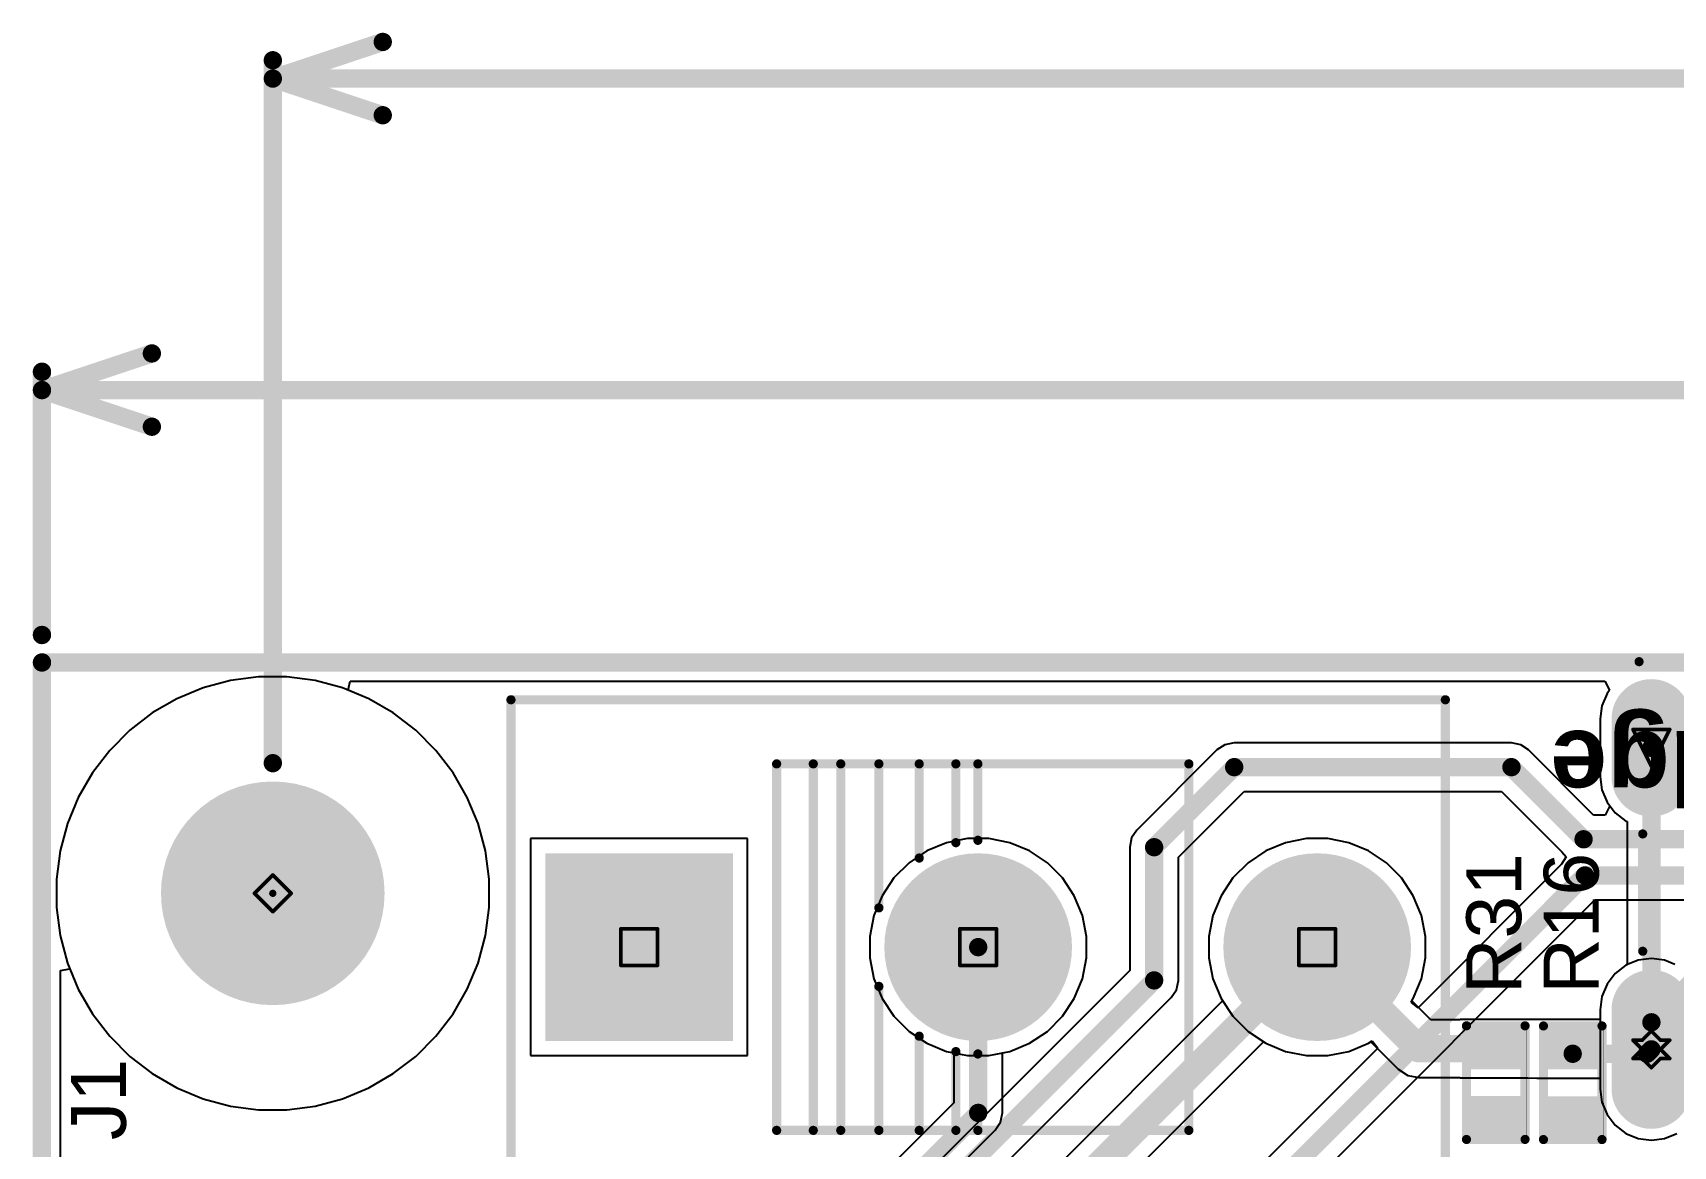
# Model space of a CAD drawing. Header units: inches. Extents: x -6 to 198, y 0 to 119.
# Drawn here: x -0.13 to 22.61, y 48.29 to 63.73 of the extents above; entities that cross this region are included whole.
import ezdxf

# ---------------------------------------------------------------- set-up
doc = ezdxf.new("R2010")
doc.units = ezdxf.units.IN
for name, color, linetype in [('Board Outline', 216, 'Continuous'), ('Bottom Layer', 5, 'Continuous'), ('Bottom Solder', 6, 'Continuous'), ('Dimension', 6, 'Continuous'), ('Drill Drawing', 1, 'Continuous'), ('Mechanical 13', 56, 'Continuous'), ('Multi-Layer', 9, 'Continuous'), ('Pad Holes', 156, 'Continuous'), ('Top Layer', 1, 'Continuous'), ('Top Overlay', 2, 'Continuous'), ('Top Paste', 8, 'Continuous'), ('Top Solder', 216, 'Continuous')]:
    doc.layers.add(name, color=color, linetype=linetype)
doc.styles.add('Arial', font='', dxfattribs={"height": 0.2})
doc.styles.add('Arial_Bold', font='', dxfattribs={"height": 0.2})
doc.styles.get('Arial').set_extended_font_data('Arial')
doc.styles.get('Arial_Bold').set_extended_font_data('Arial', bold=True)

# ---------------------------------------------------------------- blocks, each defined once
blk = doc.blocks.new('R___0402_23')
at = {"layer": 'Top Layer'}
for points in [[(-0.699, -0.318), (-0.699, 0.318), (-0.241, 0.318), (-0.241, -0.318)], [(0.241, -0.318), (0.241, 0.318), (0.699, 0.318), (0.699, -0.318)]]:
    blk.add_hatch(color=1, dxfattribs=at).paths.add_polyline_path(points)
at = {"layer": 'Top Paste'}
for points in [[(-0.699, -0.318), (-0.699, 0.318), (-0.241, 0.318), (-0.241, -0.318)], [(0.241, -0.318), (0.241, 0.318), (0.699, 0.318), (0.699, -0.318)]]:
    blk.add_hatch(color=8, dxfattribs=at).paths.add_polyline_path(points)
at = {"layer": 'Top Solder'}
for points in [[(-0.754, -0.373), (-0.754, 0.373), (-0.186, 0.373), (-0.186, -0.373)], [(0.186, -0.373), (0.186, 0.373), (0.754, 0.373), (0.754, -0.373)]]:
    blk.add_hatch(color=216, dxfattribs=at).paths.add_polyline_path(points)
at = {"layer": 'Top Overlay'}
for points, const_width in [([(-0.787, 0.406), (0.787, 0.406)], 0.127), ([(-0.787, 0.406), (-0.787, -0.406)], 0.127), ([(0.787, 0.406), (0.787, -0.406)], 0.127), ([(-0.787, -0.406), (0.787, -0.406)], 0.127), ([(-0.813, -0.432), (0.813, -0.432)], 0.00323)]:
    blk.add_lwpolyline(points, dxfattribs=dict(at, const_width=const_width))
for points, const_width in [([(-0.819, 0.406, 1), (-0.756, 0.406, 1)], 0.0635), ([(-0.819, 0.406, 1), (-0.756, 0.406, 1)], 0.0635), ([(0.756, 0.406, 1), (0.819, 0.406, 1)], 0.0635), ([(0.756, 0.406, 1), (0.819, 0.406, 1)], 0.0635), ([(-0.819, -0.406, 1), (-0.756, -0.406, 1)], 0.0635), ([(-0.819, -0.406, 1), (-0.756, -0.406, 1)], 0.0635), ([(-0.814, -0.432, 1), (-0.812, -0.432, 1)], 0.00161), ([(0.756, -0.406, 1), (0.819, -0.406, 1)], 0.0635), ([(0.756, -0.406, 1), (0.819, -0.406, 1)], 0.0635), ([(0.812, -0.432, 1), (0.814, -0.432, 1)], 0.00161)]:
    blk.add_lwpolyline(points, format="xyb", close=True, dxfattribs=dict(at, const_width=const_width))
blk = doc.blocks.new('SS_12D10L9_33')
at = {"layer": 'Bottom Layer'}
blk.add_hatch(color=5, dxfattribs=at).paths.add_polyline_path([(-5.95, 1.25), (-3.45, 1.25), (-3.45, -1.25), (-5.95, -1.25)])
h = blk.add_hatch(color=5, dxfattribs=at)
edge = h.paths.add_edge_path()
edge.add_arc((0, 0), 1.25, 0, 360)
h = blk.add_hatch(color=5, dxfattribs=at)
edge = h.paths.add_edge_path()
edge.add_arc((4.7, 0), 1.25, 0, 360)
at = {"layer": 'Bottom Solder'}
blk.add_hatch(color=6, dxfattribs=at).paths.add_polyline_path([(-6.001, 1.301), (-3.399, 1.301), (-3.399, -1.301), (-6.001, -1.301)])
h = blk.add_hatch(color=6, dxfattribs=at)
edge = h.paths.add_edge_path()
edge.add_arc((0, 0), 1.301, 0, 360)
h = blk.add_hatch(color=6, dxfattribs=at)
edge = h.paths.add_edge_path()
edge.add_arc((4.7, 0), 1.301, 0, 360)
at = {"layer": 'Multi-Layer'}
blk.add_hatch(color=9, dxfattribs=at).paths.add_polyline_path([(-5.95, 1.25), (-3.45, 1.25), (-3.45, -1.25), (-5.95, -1.25)])
h = blk.add_hatch(color=9, dxfattribs=at)
edge = h.paths.add_edge_path()
edge.add_arc((0, 0), 1.25, 0, 360)
h = blk.add_hatch(color=9, dxfattribs=at)
edge = h.paths.add_edge_path()
edge.add_arc((4.7, 0), 1.25, 0, 360)
at = {"layer": 'Pad Holes'}
h = blk.add_hatch(color=7, dxfattribs=at)
edge = h.paths.add_edge_path()
edge.add_arc((-4.7, 0), 0.85, 0, 360)
h = blk.add_hatch(color=7, dxfattribs=at)
edge = h.paths.add_edge_path()
edge.add_arc((0, 0), 0.85, 0, 360)
h = blk.add_hatch(color=7, dxfattribs=at)
edge = h.paths.add_edge_path()
edge.add_arc((4.7, 0), 0.85, 0, 360)
at = {"layer": 'Top Layer'}
blk.add_hatch(color=1, dxfattribs=at).paths.add_polyline_path([(-5.95, 1.25), (-3.45, 1.25), (-3.45, -1.25), (-5.95, -1.25)])
h = blk.add_hatch(color=1, dxfattribs=at)
edge = h.paths.add_edge_path()
edge.add_arc((0, 0), 1.25, 0, 360)
h = blk.add_hatch(color=1, dxfattribs=at)
edge = h.paths.add_edge_path()
edge.add_arc((4.7, 0), 1.25, 0, 360)
at = {"layer": 'Top Solder'}
blk.add_hatch(color=216, dxfattribs=at).paths.add_polyline_path([(-6.001, 1.301), (-3.399, 1.301), (-3.399, -1.301), (-6.001, -1.301)])
h = blk.add_hatch(color=216, dxfattribs=at)
edge = h.paths.add_edge_path()
edge.add_arc((0, 0), 1.301, 0, 360)
h = blk.add_hatch(color=216, dxfattribs=at)
edge = h.paths.add_edge_path()
edge.add_arc((4.7, 0), 1.301, 0, 360)
at = {"layer": 'Top Overlay', "const_width": 0.127}
for points in [[(-6.477, 3.429), (6.477, 3.429)], [(-6.477, -3.429), (-6.477, 3.429)], [(6.477, -3.429), (6.477, 3.429)], [(-2.794, 2.54), (2.921, 2.54)], [(-2.794, -2.54), (-2.794, 2.54)], [(-2.286, 2.54), (-1.905, 2.54)], [(-2.286, -2.54), (-2.286, 2.54)], [(-1.905, -2.54), (-1.905, 2.54)], [(-1.376, 0.544), (-1.376, 2.54)], [(-0.817, 1.235), (-0.817, 2.54)], [(-0.309, 1.448), (-0.309, 2.54)], [(-0.004, 1.481), (-0.004, 2.54)], [(2.921, -2.54), (2.921, 2.54)], [(-1.376, -2.54), (-1.376, -0.544)], [(-0.817, -2.54), (-0.817, -1.235)], [(-0.309, -2.54), (-0.309, -1.448)], [(-0.004, -2.54), (-0.004, -1.481)], [(-2.794, -2.54), (2.921, -2.54)], [(-2.286, -2.54), (-1.905, -2.54)], [(-6.477, -3.429), (6.477, -3.429)]]:
    blk.add_lwpolyline(points, dxfattribs=at)
at = {"layer": 'Top Overlay', "const_width": 0.0635}
for points in [[(-6.509, 3.429, 1), (-6.445, 3.429, 1)], [(-6.509, 3.429, 1), (-6.445, 3.429, 1)], [(6.445, 3.429, 1), (6.509, 3.429, 1)], [(6.445, 3.429, 1), (6.509, 3.429, 1)], [(-2.826, 2.54, 1), (-2.762, 2.54, 1)], [(-2.826, 2.54, 1), (-2.762, 2.54, 1)], [(-2.318, 2.54, 1), (-2.254, 2.54, 1)], [(-2.318, 2.54, 1), (-2.254, 2.54, 1)], [(-1.937, 2.54, 1), (-1.873, 2.54, 1)], [(-1.937, 2.54, 1), (-1.873, 2.54, 1)], [(-1.408, 2.54, 1), (-1.344, 2.54, 1)], [(-0.849, 2.54, 1), (-0.785, 2.54, 1)], [(-0.341, 2.54, 1), (-0.277, 2.54, 1)], [(-0.036, 2.54, 1), (0.028, 2.54, 1)], [(2.889, 2.54, 1), (2.953, 2.54, 1)], [(2.889, 2.54, 1), (2.953, 2.54, 1)], [(-0.341, 1.448, 1), (-0.277, 1.448, 1)], [(-0.036, 1.481, 1), (0.028, 1.481, 1)], [(-0.849, 1.235, 1), (-0.785, 1.235, 1)], [(-1.408, 0.544, 1), (-1.344, 0.544, 1)], [(-1.408, -0.544, 1), (-1.344, -0.544, 1)], [(-0.849, -1.235, 1), (-0.785, -1.235, 1)], [(-0.341, -1.448, 1), (-0.277, -1.448, 1)], [(-0.036, -1.481, 1), (0.028, -1.481, 1)], [(-2.826, -2.54, 1), (-2.762, -2.54, 1)], [(-2.826, -2.54, 1), (-2.762, -2.54, 1)], [(-2.318, -2.54, 1), (-2.254, -2.54, 1)], [(-2.318, -2.54, 1), (-2.254, -2.54, 1)], [(-1.937, -2.54, 1), (-1.873, -2.54, 1)], [(-1.937, -2.54, 1), (-1.873, -2.54, 1)], [(-1.408, -2.54, 1), (-1.344, -2.54, 1)], [(-0.849, -2.54, 1), (-0.785, -2.54, 1)], [(-0.341, -2.54, 1), (-0.277, -2.54, 1)], [(-0.036, -2.54, 1), (0.028, -2.54, 1)], [(2.889, -2.54, 1), (2.953, -2.54, 1)], [(2.889, -2.54, 1), (2.953, -2.54, 1)], [(-6.509, -3.429, 1), (-6.445, -3.429, 1)], [(-6.509, -3.429, 1), (-6.445, -3.429, 1)], [(6.445, -3.429, 1), (6.509, -3.429, 1)], [(6.445, -3.429, 1), (6.509, -3.429, 1)]]:
    blk.add_lwpolyline(points, format="xyb", close=True, dxfattribs=at)
blk = doc.blocks.new('R___0402_54')
at = {"layer": 'Top Layer'}
for points in [[(-0.699, -0.318), (-0.699, 0.318), (-0.241, 0.318), (-0.241, -0.318)], [(0.241, -0.318), (0.241, 0.318), (0.699, 0.318), (0.699, -0.318)]]:
    blk.add_hatch(color=1, dxfattribs=at).paths.add_polyline_path(points)
at = {"layer": 'Top Paste'}
for points in [[(-0.699, -0.318), (-0.699, 0.318), (-0.241, 0.318), (-0.241, -0.318)], [(0.241, -0.318), (0.241, 0.318), (0.699, 0.318), (0.699, -0.318)]]:
    blk.add_hatch(color=8, dxfattribs=at).paths.add_polyline_path(points)
at = {"layer": 'Top Solder'}
for points in [[(-0.754, -0.373), (-0.754, 0.373), (-0.186, 0.373), (-0.186, -0.373)], [(0.186, -0.373), (0.186, 0.373), (0.754, 0.373), (0.754, -0.373)]]:
    blk.add_hatch(color=216, dxfattribs=at).paths.add_polyline_path(points)
at = {"layer": 'Top Overlay'}
for points, const_width in [([(-0.787, 0.406), (-0.787, -0.406)], 0.127), ([(-0.787, 0.406), (0.787, 0.406)], 0.127), ([(0.787, 0.406), (0.787, -0.406)], 0.127), ([(-0.787, -0.406), (0.787, -0.406)], 0.127), ([(-0.813, -0.432), (0.813, -0.432)], 0.00323)]:
    blk.add_lwpolyline(points, dxfattribs=dict(at, const_width=const_width))
for points, const_width in [([(-0.819, 0.406, 1), (-0.756, 0.406, 1)], 0.0635), ([(-0.819, 0.406, 1), (-0.756, 0.406, 1)], 0.0635), ([(0.756, 0.406, 1), (0.819, 0.406, 1)], 0.0635), ([(0.756, 0.406, 1), (0.819, 0.406, 1)], 0.0635), ([(-0.819, -0.406, 1), (-0.756, -0.406, 1)], 0.0635), ([(-0.819, -0.406, 1), (-0.756, -0.406, 1)], 0.0635), ([(-0.814, -0.432, 1), (-0.812, -0.432, 1)], 0.00161), ([(0.756, -0.406, 1), (0.819, -0.406, 1)], 0.0635), ([(0.756, -0.406, 1), (0.819, -0.406, 1)], 0.0635), ([(0.812, -0.432, 1), (0.814, -0.432, 1)], 0.00161)]:
    blk.add_lwpolyline(points, format="xyb", close=True, dxfattribs=dict(at, const_width=const_width))
blk = doc.blocks.new('TYPE_C_31_M_12__84')
at = {"layer": 'Bottom Layer'}
h = blk.add_hatch(color=5, dxfattribs=at)
edge = h.paths.add_edge_path()
edge.add_arc((-4.325, 2.355), 0.45, 0, 180)
edge.add_line((-4.775, 2.355), (-4.775, 1.255))
edge.add_arc((-4.325, 1.255), 0.45, 180, 360)
edge.add_line((-3.875, 1.255), (-3.875, 2.355))
h = blk.add_hatch(color=5, dxfattribs=at)
edge = h.paths.add_edge_path()
edge.add_arc((4.325, 1.255), 0.45, 180, 360)
edge.add_line((4.775, 1.255), (4.775, 2.355))
edge.add_arc((4.325, 2.355), 0.45, 0, 180)
edge.add_line((3.875, 2.355), (3.875, 1.255))
h = blk.add_hatch(color=5, dxfattribs=at)
edge = h.paths.add_edge_path()
edge.add_arc((-4.325, -2.775), 0.45, 180, 360)
edge.add_line((-3.875, -2.775), (-3.875, -1.975))
edge.add_arc((-4.325, -1.975), 0.45, 0, 180)
edge.add_line((-4.775, -1.975), (-4.775, -2.775))
h = blk.add_hatch(color=5, dxfattribs=at)
edge = h.paths.add_edge_path()
edge.add_arc((4.325, -2.775), 0.45, 180, 360)
edge.add_line((4.775, -2.775), (4.775, -1.975))
edge.add_arc((4.325, -1.975), 0.45, 0, 180)
edge.add_line((3.875, -1.975), (3.875, -2.775))
at = {"layer": 'Bottom Solder'}
h = blk.add_hatch(color=6, dxfattribs=at)
edge = h.paths.add_edge_path()
edge.add_arc((-4.325, 2.355), 0.552, 0, 180)
edge.add_line((-4.877, 2.355), (-4.877, 1.255))
edge.add_arc((-4.325, 1.255), 0.552, 180, 360)
edge.add_line((-3.773, 1.255), (-3.773, 2.355))
h = blk.add_hatch(color=6, dxfattribs=at)
edge = h.paths.add_edge_path()
edge.add_arc((4.325, 1.255), 0.552, 180, 360)
edge.add_line((4.877, 1.255), (4.877, 2.355))
edge.add_arc((4.325, 2.355), 0.552, 0, 180)
edge.add_line((3.773, 2.355), (3.773, 1.255))
h = blk.add_hatch(color=6, dxfattribs=at)
edge = h.paths.add_edge_path()
edge.add_arc((-2.89, 1.305), 0.102, 0, 360)
h = blk.add_hatch(color=6, dxfattribs=at)
edge = h.paths.add_edge_path()
edge.add_arc((2.89, 1.305), 0.102, 0, 360)
h = blk.add_hatch(color=6, dxfattribs=at)
edge = h.paths.add_edge_path()
edge.add_arc((-4.325, -2.775), 0.552, 180, 360)
edge.add_line((-3.773, -2.775), (-3.773, -1.975))
edge.add_arc((-4.325, -1.975), 0.552, 0, 180)
edge.add_line((-4.877, -1.975), (-4.877, -2.775))
h = blk.add_hatch(color=6, dxfattribs=at)
edge = h.paths.add_edge_path()
edge.add_arc((4.325, -2.775), 0.552, 180, 360)
edge.add_line((4.877, -2.775), (4.877, -1.975))
edge.add_arc((4.325, -1.975), 0.552, 0, 180)
edge.add_line((3.773, -1.975), (3.773, -2.775))
at = {"layer": 'Multi-Layer'}
h = blk.add_hatch(color=9, dxfattribs=at)
edge = h.paths.add_edge_path()
edge.add_arc((-4.325, 2.355), 0.45, 0, 180)
edge.add_line((-4.775, 2.355), (-4.775, 1.255))
edge.add_arc((-4.325, 1.255), 0.45, 180, 360)
edge.add_line((-3.875, 1.255), (-3.875, 2.355))
h = blk.add_hatch(color=9, dxfattribs=at)
edge = h.paths.add_edge_path()
edge.add_arc((4.325, 1.255), 0.45, 180, 360)
edge.add_line((4.775, 1.255), (4.775, 2.355))
edge.add_arc((4.325, 2.355), 0.45, 0, 180)
edge.add_line((3.875, 2.355), (3.875, 1.255))
h = blk.add_hatch(color=9, dxfattribs=at)
edge = h.paths.add_edge_path()
edge.add_arc((-4.325, -2.775), 0.45, 180, 360)
edge.add_line((-3.875, -2.775), (-3.875, -1.975))
edge.add_arc((-4.325, -1.975), 0.45, 0, 180)
edge.add_line((-4.775, -1.975), (-4.775, -2.775))
h = blk.add_hatch(color=9, dxfattribs=at)
edge = h.paths.add_edge_path()
edge.add_arc((4.325, -2.775), 0.45, 180, 360)
edge.add_line((4.775, -2.775), (4.775, -1.975))
edge.add_arc((4.325, -1.975), 0.45, 0, 180)
edge.add_line((3.875, -1.975), (3.875, -2.775))
at = {"layer": 'Pad Holes'}
h = blk.add_hatch(color=7, dxfattribs=at)
edge = h.paths.add_edge_path()
edge.add_arc((-4.325, 1.255), 0.3, 180, 360)
edge.add_line((-4.025, 1.255), (-4.025, 2.355))
edge.add_arc((-4.325, 2.355), 0.3, 0, 180)
edge.add_line((-4.625, 2.355), (-4.625, 1.255))
h = blk.add_hatch(color=7, dxfattribs=at)
edge = h.paths.add_edge_path()
edge.add_arc((4.325, 1.255), 0.3, 180, 360)
edge.add_line((4.625, 1.255), (4.625, 2.355))
edge.add_arc((4.325, 2.355), 0.3, 0, 180)
edge.add_line((4.025, 2.355), (4.025, 1.255))
h = blk.add_hatch(color=7, dxfattribs=at)
edge = h.paths.add_edge_path()
edge.add_arc((-2.89, 1.305), 0.31, 0, 360)
h = blk.add_hatch(color=7, dxfattribs=at)
edge = h.paths.add_edge_path()
edge.add_arc((2.89, 1.305), 0.31, 0, 360)
h = blk.add_hatch(color=7, dxfattribs=at)
edge = h.paths.add_edge_path()
edge.add_arc((-4.325, -2.775), 0.3, 180, 360)
edge.add_line((-4.025, -2.775), (-4.025, -1.975))
edge.add_arc((-4.325, -1.975), 0.3, 0, 180)
edge.add_line((-4.625, -1.975), (-4.625, -2.775))
h = blk.add_hatch(color=7, dxfattribs=at)
edge = h.paths.add_edge_path()
edge.add_arc((4.325, -2.775), 0.3, 180, 360)
edge.add_line((4.625, -2.775), (4.625, -1.975))
edge.add_arc((4.325, -1.975), 0.3, 0, 180)
edge.add_line((4.025, -1.975), (4.025, -2.775))
at = {"layer": 'Top Layer'}
for points in [[(-3.5, 2.975), (-2.9, 2.975), (-2.9, 1.775), (-3.5, 1.775)], [(-2.7, 2.975), (-2.1, 2.975), (-2.1, 1.775), (-2.7, 1.775)], [(-1.9, 2.975), (-1.6, 2.975), (-1.6, 1.775), (-1.9, 1.775)], [(-1.4, 2.975), (-1.1, 2.975), (-1.1, 1.775), (-1.4, 1.775)], [(-0.9, 2.975), (-0.6, 2.975), (-0.6, 1.775), (-0.9, 1.775)], [(-0.4, 2.975), (-0.1, 2.975), (-0.1, 1.775), (-0.4, 1.775)], [(0.4, 1.775), (0.1, 1.775), (0.1, 2.975), (0.4, 2.975)], [(0.9, 1.775), (0.6, 1.775), (0.6, 2.975), (0.9, 2.975)], [(1.4, 1.775), (1.1, 1.775), (1.1, 2.975), (1.4, 2.975)], [(1.9, 1.775), (1.6, 1.775), (1.6, 2.975), (1.9, 2.975)], [(2.7, 1.775), (2.1, 1.775), (2.1, 2.975), (2.7, 2.975)], [(2.9, 2.975), (3.5, 2.975), (3.5, 1.775), (2.9, 1.775)]]:
    blk.add_hatch(color=1, dxfattribs=at).paths.add_polyline_path(points)
h = blk.add_hatch(color=1, dxfattribs=at)
edge = h.paths.add_edge_path()
edge.add_arc((-4.325, 2.355), 0.45, 0, 180)
edge.add_line((-4.775, 2.355), (-4.775, 1.255))
edge.add_arc((-4.325, 1.255), 0.45, 180, 360)
edge.add_line((-3.875, 1.255), (-3.875, 2.355))
h = blk.add_hatch(color=1, dxfattribs=at)
edge = h.paths.add_edge_path()
edge.add_arc((4.325, 1.255), 0.45, 180, 360)
edge.add_line((4.775, 1.255), (4.775, 2.355))
edge.add_arc((4.325, 2.355), 0.45, 0, 180)
edge.add_line((3.875, 2.355), (3.875, 1.255))
h = blk.add_hatch(color=1, dxfattribs=at)
edge = h.paths.add_edge_path()
edge.add_arc((-4.325, -2.775), 0.45, 180, 360)
edge.add_line((-3.875, -2.775), (-3.875, -1.975))
edge.add_arc((-4.325, -1.975), 0.45, 0, 180)
edge.add_line((-4.775, -1.975), (-4.775, -2.775))
h = blk.add_hatch(color=1, dxfattribs=at)
edge = h.paths.add_edge_path()
edge.add_arc((4.325, -2.775), 0.45, 180, 360)
edge.add_line((4.775, -2.775), (4.775, -1.975))
edge.add_arc((4.325, -1.975), 0.45, 0, 180)
edge.add_line((3.875, -1.975), (3.875, -2.775))
at = {"layer": 'Top Paste'}
for points in [[(-3.5, 2.975), (-2.9, 2.975), (-2.9, 1.775), (-3.5, 1.775)], [(-2.7, 2.975), (-2.1, 2.975), (-2.1, 1.775), (-2.7, 1.775)], [(-1.9, 2.975), (-1.6, 2.975), (-1.6, 1.775), (-1.9, 1.775)], [(-1.4, 2.975), (-1.1, 2.975), (-1.1, 1.775), (-1.4, 1.775)], [(-0.9, 2.975), (-0.6, 2.975), (-0.6, 1.775), (-0.9, 1.775)], [(-0.4, 2.975), (-0.1, 2.975), (-0.1, 1.775), (-0.4, 1.775)], [(0.4, 1.775), (0.1, 1.775), (0.1, 2.975), (0.4, 2.975)], [(0.9, 1.775), (0.6, 1.775), (0.6, 2.975), (0.9, 2.975)], [(1.4, 1.775), (1.1, 1.775), (1.1, 2.975), (1.4, 2.975)], [(1.9, 1.775), (1.6, 1.775), (1.6, 2.975), (1.9, 2.975)], [(2.7, 1.775), (2.1, 1.775), (2.1, 2.975), (2.7, 2.975)], [(2.9, 2.975), (3.5, 2.975), (3.5, 1.775), (2.9, 1.775)]]:
    blk.add_hatch(color=8, dxfattribs=at).paths.add_polyline_path(points)
at = {"layer": 'Top Solder'}
for points in [[(-3.602, 3.077), (-2.798, 3.077), (-2.798, 1.673), (-3.602, 1.673)], [(-2.802, 3.077), (-1.998, 3.077), (-1.998, 1.673), (-2.802, 1.673)], [(-2.002, 3.077), (-1.498, 3.077), (-1.498, 1.673), (-2.002, 1.673)], [(-1.502, 3.077), (-0.998, 3.077), (-0.998, 1.673), (-1.502, 1.673)], [(-1.002, 3.077), (-0.498, 3.077), (-0.498, 1.673), (-1.002, 1.673)], [(-0.502, 3.077), (0.002, 3.077), (0.002, 1.673), (-0.502, 1.673)], [(0.502, 1.673), (-0.002, 1.673), (-0.002, 3.077), (0.502, 3.077)], [(1.002, 1.673), (0.498, 1.673), (0.498, 3.077), (1.002, 3.077)], [(1.502, 1.673), (0.998, 1.673), (0.998, 3.077), (1.502, 3.077)], [(2.002, 1.673), (1.498, 1.673), (1.498, 3.077), (2.002, 3.077)], [(2.802, 1.673), (1.998, 1.673), (1.998, 3.077), (2.802, 3.077)], [(2.798, 3.077), (3.602, 3.077), (3.602, 1.673), (2.798, 1.673)]]:
    blk.add_hatch(color=216, dxfattribs=at).paths.add_polyline_path(points)
h = blk.add_hatch(color=216, dxfattribs=at)
edge = h.paths.add_edge_path()
edge.add_arc((-4.325, 2.355), 0.552, 0, 180)
edge.add_line((-4.877, 2.355), (-4.877, 1.255))
edge.add_arc((-4.325, 1.255), 0.552, 180, 360)
edge.add_line((-3.773, 1.255), (-3.773, 2.355))
h = blk.add_hatch(color=216, dxfattribs=at)
edge = h.paths.add_edge_path()
edge.add_arc((4.325, 1.255), 0.552, 180, 360)
edge.add_line((4.877, 1.255), (4.877, 2.355))
edge.add_arc((4.325, 2.355), 0.552, 0, 180)
edge.add_line((3.773, 2.355), (3.773, 1.255))
h = blk.add_hatch(color=216, dxfattribs=at)
edge = h.paths.add_edge_path()
edge.add_arc((-2.89, 1.305), 0.102, 0, 360)
h = blk.add_hatch(color=216, dxfattribs=at)
edge = h.paths.add_edge_path()
edge.add_arc((2.89, 1.305), 0.102, 0, 360)
h = blk.add_hatch(color=216, dxfattribs=at)
edge = h.paths.add_edge_path()
edge.add_arc((-4.325, -2.775), 0.552, 180, 360)
edge.add_line((-3.773, -2.775), (-3.773, -1.975))
edge.add_arc((-4.325, -1.975), 0.552, 0, 180)
edge.add_line((-4.877, -1.975), (-4.877, -2.775))
h = blk.add_hatch(color=216, dxfattribs=at)
edge = h.paths.add_edge_path()
edge.add_arc((4.325, -2.775), 0.552, 180, 360)
edge.add_line((4.877, -2.775), (4.877, -1.975))
edge.add_arc((4.325, -1.975), 0.552, 0, 180)
edge.add_line((3.773, -1.975), (3.773, -2.775))
at = {"layer": 'Mechanical 13', "const_width": 0.127}
for points in [[(-1.691, -2.72), (-1.868, -2.897)], [(-1.487, -2.72), (-1.691, -2.72)], [(-1.868, -2.897), (-1.868, -3.202)], [(-1.868, -3.202), (-2.072, -3.202)], [(-1.908, -3.365), (-2.072, -3.202)], [(-1.665, -3.202), (-1.868, -3.202)], [(-1.665, -3.202), (-1.828, -3.365)]]:
    blk.add_lwpolyline(points, dxfattribs=at)
at = {"layer": 'Mechanical 13', "const_width": 0.0635}
for points in [[(-1.722, -2.72, 1), (-1.659, -2.72, 1)], [(-1.722, -2.72, 1), (-1.659, -2.72, 1)], [(-1.519, -2.72, 1), (-1.456, -2.72, 1)], [(-1.9, -2.897, 1), (-1.837, -2.897, 1)], [(-1.9, -2.897, 1), (-1.837, -2.897, 1)], [(-2.103, -3.202, 1), (-2.04, -3.202, 1)], [(-2.103, -3.202, 1), (-2.04, -3.202, 1)], [(-1.9, -3.202, 1), (-1.837, -3.202, 1)], [(-1.9, -3.202, 1), (-1.837, -3.202, 1)], [(-1.9, -3.202, 1), (-1.837, -3.202, 1)], [(-1.697, -3.202, 1), (-1.633, -3.202, 1)], [(-1.697, -3.202, 1), (-1.633, -3.202, 1)], [(-1.94, -3.365, 1), (-1.877, -3.365, 1)], [(-1.86, -3.365, 1), (-1.797, -3.365, 1)]]:
    blk.add_lwpolyline(points, format="xyb", close=True, dxfattribs=at)
at = {"layer": 'Top Overlay', "const_width": 0.127}
for points in [[(-4.445, 0.445), (-4.445, -1.181)], [(4.445, 0.445), (4.445, -1.181)], [(4.495, -3.569), (-4.495, -3.569)]]:
    blk.add_lwpolyline(points, dxfattribs=at)
at = {"layer": 'Top Overlay', "const_width": 0.0635}
for points in [[(-4.476, 0.445, 1), (-4.413, 0.445, 1)], [(4.413, 0.445, 1), (4.476, 0.445, 1)], [(-4.476, -1.181, 1), (-4.413, -1.181, 1)], [(4.413, -1.181, 1), (4.476, -1.181, 1)], [(-4.527, -3.569, 1), (-4.464, -3.569, 1)], [(4.464, -3.569, 1), (4.527, -3.569, 1)]]:
    blk.add_lwpolyline(points, format="xyb", close=True, dxfattribs=at)
at = {"layer": 'Mechanical 13', "style": 'Arial_Bold'}
blk.add_text('PCB Edge', height=1.016, dxfattribs=at).set_placement((-1.135, -2.608))

msp = doc.modelspace()

# ---------------------------------------------------------------- hatches: boundary and pattern name
at = {"layer": 'Bottom Solder'}
h = msp.add_hatch(color=6, dxfattribs=at)
edge = h.paths.add_edge_path()
edge.add_arc((3.2, 51.8), 0.0508, 0, 360)
at = {"layer": 'Pad Holes'}
h = msp.add_hatch(color=7, dxfattribs=at)
edge = h.paths.add_edge_path()
edge.add_arc((3.2, 51.8), 1.55, 0, 360)
at = {"layer": 'Top Solder'}
h = msp.add_hatch(color=216, dxfattribs=at)
edge = h.paths.add_edge_path()
edge.add_arc((3.2, 51.8), 0.0508, 0, 360)

# ---------------------------------------------------------------- linework, layer by layer
at = {"layer": 'Board Outline', "const_width": 0.254}
for points in [[(0, 55), (70, 55)], [(0, 0), (0, 55)]]:
    msp.add_lwpolyline(points, dxfattribs=at)
at = {"layer": 'Board Outline', "const_width": 0.127}
msp.add_lwpolyline([(-0.064, 55, 1), (0.064, 55, 1)], format="xyb", close=True, dxfattribs=at)
msp.add_lwpolyline([(-0.064, 55, 1), (0.064, 55, 1)], format="xyb", close=True, dxfattribs=at)
at = {"layer": 'Bottom Layer'}
for p, q in [((4.246, 54.614), (4.271, 54.741)), ((4.53, 54.496), (4.246, 54.614)), ((4.271, 54.741), (21.667, 54.741)), ((21.667, 54.741), (21.73, 54.614)), ((21.73, 54.614), (21.697, 54.572)), ((4.87, 54.3), (4.53, 54.496)), ((21.626, 54.4), (21.602, 54.217)), ((21.697, 54.572), (21.626, 54.4)), ((5.182, 54.06), (4.87, 54.3)), ((21.602, 54.217), (21.602, 53.417)), ((5.46, 53.782), (5.182, 54.06)), ((5.7, 53.47), (5.46, 53.782)), ((16.29, 53.787), (15.18, 52.677)), ((16.399, 53.86), (16.29, 53.787)), ((16.528, 53.885), (16.399, 53.86)), ((20.372, 53.885), (16.528, 53.885)), ((20.501, 53.86), (20.372, 53.885)), ((20.61, 53.787), (20.501, 53.86)), ((21.512, 52.885), (20.61, 53.787)), ((5.896, 53.13), (5.7, 53.47)), ((21.602, 53.417), (21.626, 53.233)), ((21.626, 53.233), (21.697, 53.062)), ((6.047, 52.766), (5.896, 53.13)), ((15.755, 52.299), (16.668, 53.212)), ((16.668, 53.212), (20.233, 53.212)), ((20.233, 53.212), (21.07, 52.374)), ((21.735, 53.012), (21.672, 52.885)), ((21.697, 53.062), (21.735, 53.012)), ((6.149, 52.387), (6.047, 52.766)), ((21.672, 52.885), (21.512, 52.885)), ((9.783, 52.558), (6.775, 52.558)), ((6.775, 52.558), (6.775, 49.55)), ((9.783, 49.55), (9.783, 52.558)), ((12.831, 52.558), (12.541, 52.5)), ((13.128, 52.558), (12.831, 52.558)), ((13.418, 52.5), (13.128, 52.558)), ((15.107, 52.568), (15.082, 52.439)), ((15.18, 52.677), (15.107, 52.568)), ((17.531, 52.558), (17.241, 52.5)), ((17.828, 52.558), (17.531, 52.558)), ((18.118, 52.5), (17.828, 52.558)), ((6.2, 51.997), (6.149, 52.387)), ((12.267, 52.387), (12.021, 52.222)), ((12.541, 52.5), (12.267, 52.387)), ((13.692, 52.387), (13.418, 52.5)), ((13.938, 52.222), (13.692, 52.387)), ((15.082, 52.439), (15.082, 50.732)), ((16.967, 52.387), (16.721, 52.222)), ((17.241, 52.5), (16.967, 52.387)), ((18.392, 52.387), (18.118, 52.5)), ((18.638, 52.222), (18.392, 52.387)), ((21.132, 52.307), (21.068, 52.202)), ((21.07, 52.374), (21.132, 52.307)), ((12.021, 52.222), (11.811, 52.013)), ((14.148, 52.013), (13.938, 52.222)), ((15.755, 50.593), (15.755, 52.299)), ((16.721, 52.222), (16.511, 52.013)), ((18.848, 52.013), (18.638, 52.222)), ((21.068, 52.202), (19.079, 50.212)), ((6.2, 51.603), (6.2, 51.997)), ((11.811, 52.013), (11.647, 51.766)), ((14.312, 51.766), (14.148, 52.013)), ((16.511, 52.013), (16.347, 51.766)), ((19.012, 51.766), (18.848, 52.013)), ((11.647, 51.766), (11.533, 51.493)), ((14.426, 51.493), (14.312, 51.766)), ((15.069, 45.25), (21.53, 51.711)), ((16.347, 51.766), (16.233, 51.493)), ((19.126, 51.493), (19.012, 51.766)), ((21.53, 51.711), (31.762, 51.711)), ((6.149, 51.213), (6.2, 51.603)), ((11.533, 51.493), (11.475, 51.202)), ((14.483, 51.202), (14.426, 51.493)), ((16.233, 51.493), (16.175, 51.202)), ((19.183, 51.202), (19.126, 51.493)), ((6.047, 50.834), (6.149, 51.213)), ((11.475, 51.202), (11.475, 50.906)), ((14.483, 50.906), (14.483, 51.202)), ((16.175, 51.202), (16.175, 50.906)), ((19.183, 50.906), (19.183, 51.202)), ((0.259, 50.729), (0.386, 50.754)), ((0.259, 4.271), (0.259, 50.729)), ((0.386, 50.754), (0.504, 50.47)), ((5.896, 50.47), (6.047, 50.834)), ((15.082, 50.732), (11.471, 47.122)), ((11.475, 50.906), (11.533, 50.615)), ((14.426, 50.615), (14.483, 50.906)), ((16.175, 50.906), (16.233, 50.615)), ((19.126, 50.615), (19.183, 50.906)), ((21.957, 50.802), (21.81, 50.689)), ((22.128, 50.872), (21.957, 50.802)), ((22.312, 50.897), (22.128, 50.872)), ((22.496, 50.872), (22.312, 50.897)), ((22.638, 50.814), (22.496, 50.872)), ((11.533, 50.615), (11.647, 50.342)), ((14.312, 50.342), (14.426, 50.615)), ((15.729, 50.464), (15.755, 50.593)), ((16.233, 50.615), (16.347, 50.342)), ((19.012, 50.342), (19.126, 50.615)), ((21.697, 50.542), (21.626, 50.37)), ((21.81, 50.689), (21.697, 50.542)), ((0.504, 50.47), (0.7, 50.13)), ((5.7, 50.13), (5.896, 50.47)), ((11.647, 50.342), (11.811, 50.095)), ((12.046, 46.744), (15.656, 50.355)), ((16.368, 50.31), (13.385, 47.327)), ((14.148, 50.095), (14.312, 50.342)), ((15.656, 50.355), (15.729, 50.464)), ((16.347, 50.342), (16.368, 50.31)), ((18.98, 50.293), (19.012, 50.342)), ((19.079, 50.212), (18.98, 50.293)), ((21.626, 50.37), (21.602, 50.187)), ((0.7, 50.13), (0.94, 49.818)), ((5.46, 49.818), (5.7, 50.13)), ((11.811, 50.095), (12.021, 49.886)), ((13.938, 49.886), (14.148, 50.095)), ((21.602, 50.187), (21.602, 49.087)), ((0.94, 49.818), (1.218, 49.54)), ((5.182, 49.54), (5.46, 49.818)), ((12.021, 49.886), (12.267, 49.721)), ((13.692, 49.721), (13.938, 49.886)), ((12.267, 49.721), (12.541, 49.608)), ((12.541, 49.608), (12.831, 49.55)), ((13.128, 49.55), (13.418, 49.608)), ((13.418, 49.608), (13.692, 49.721)), ((14.07, 46.877), (16.935, 49.742)), ((18.521, 49.655), (14.494, 45.628)), ((16.935, 49.742), (16.967, 49.721)), ((16.967, 49.721), (17.241, 49.608)), ((17.241, 49.608), (17.531, 49.55)), ((17.828, 49.55), (18.118, 49.608)), ((18.118, 49.608), (18.392, 49.721)), ((18.392, 49.721), (18.44, 49.754)), ((18.44, 49.754), (18.521, 49.655)), ((1.218, 49.54), (1.53, 49.3)), ((4.87, 49.3), (5.182, 49.54)), ((6.775, 49.55), (9.783, 49.55)), ((12.831, 49.55), (13.128, 49.55)), ((17.531, 49.55), (17.828, 49.55)), ((1.53, 49.3), (1.87, 49.104)), ((4.53, 49.104), (4.87, 49.3)), ((1.87, 49.104), (2.234, 48.953)), ((2.234, 48.953), (2.613, 48.851)), ((3.787, 48.851), (4.166, 48.953)), ((4.166, 48.953), (4.53, 49.104)), ((21.602, 49.087), (21.626, 48.903)), ((21.626, 48.903), (21.697, 48.732)), ((2.613, 48.851), (3.003, 48.8)), ((3.003, 48.8), (3.397, 48.8)), ((3.397, 48.8), (3.787, 48.851)), ((21.697, 48.732), (21.81, 48.584)), ((21.81, 48.584), (21.957, 48.472)), ((21.957, 48.472), (22.128, 48.401)), ((22.496, 48.401), (22.667, 48.472)), ((22.128, 48.401), (22.312, 48.376)), ((22.312, 48.376), (22.496, 48.401))]:
    msp.add_line(p, q, dxfattribs=at)
for points, const_width in [([(15.418, 52.439), (16.528, 53.549)], 0.254), ([(16.528, 53.549), (20.372, 53.549)], 0.254), ([(20.372, 53.549), (21.372, 52.549)], 0.254), ([(15.418, 50.593), (15.418, 52.439)], 0.254), ([(21.372, 52.549), (31.61, 52.549)], 0.254), ([(14.732, 45.39), (21.39, 52.048)], 0.254), ([(21.39, 52.048), (31.762, 52.048)], 0.254), ([(13.668, 47.043), (17.679, 51.054)], 0.381), ([(22.312, 50.012), (23.494, 51.194)], 0.254), ([(11.709, 46.884), (15.418, 50.593)], 0.254), ([(22.312, 49.637), (22.312, 50.012)], 0.254)]:
    msp.add_lwpolyline(points, dxfattribs=dict(at, const_width=const_width))
for points, const_width in [([(16.465, 53.549, 1), (16.592, 53.549, 1)], 0.127), ([(16.465, 53.549, 1), (16.592, 53.549, 1)], 0.127), ([(20.309, 53.549, 1), (20.436, 53.549, 1)], 0.127), ([(20.309, 53.549, 1), (20.436, 53.549, 1)], 0.127), ([(15.355, 52.439, 1), (15.482, 52.439, 1)], 0.127), ([(15.355, 52.439, 1), (15.482, 52.439, 1)], 0.127), ([(21.309, 52.549, 1), (21.436, 52.549, 1)], 0.127), ([(21.309, 52.549, 1), (21.436, 52.549, 1)], 0.127), ([(21.327, 52.048, 1), (21.454, 52.048, 1)], 0.127), ([(21.327, 52.048, 1), (21.454, 52.048, 1)], 0.127), ([(17.584, 51.054, 1), (17.775, 51.054, 1)], 0.191), ([(15.355, 50.593, 1), (15.482, 50.593, 1)], 0.127), ([(15.355, 50.593, 1), (15.482, 50.593, 1)], 0.127), ([(22.249, 50.012, 1), (22.376, 50.012, 1)], 0.127), ([(22.249, 50.012, 1), (22.376, 50.012, 1)], 0.127), ([(22.249, 49.637, 1), (22.376, 49.637, 1)], 0.127)]:
    msp.add_lwpolyline(points, format="xyb", close=True, dxfattribs=dict(at, const_width=const_width))
at = {"layer": 'Dimension', "const_width": 0.254}
for points in [[(3.2, 63.094), (4.724, 63.602)], [(3.2, 53.604), (3.2, 63.348)], [(3.2, 63.094), (4.724, 62.586)], [(3.2, 63.094), (25.151, 63.094)], [(0, 58.776), (1.524, 59.284)], [(0, 55.381), (0, 59.03)], [(0, 58.776), (1.524, 58.268)], [(0, 58.776), (25.151, 58.776)]]:
    msp.add_lwpolyline(points, dxfattribs=at)
at = {"layer": 'Dimension', "const_width": 0.127}
for points in [[(4.661, 63.602, 1), (4.788, 63.602, 1)], [(3.137, 63.348, 1), (3.264, 63.348, 1)], [(3.137, 63.094, 1), (3.264, 63.094, 1)], [(3.137, 63.094, 1), (3.264, 63.094, 1)], [(3.137, 63.094, 1), (3.264, 63.094, 1)], [(4.661, 62.586, 1), (4.788, 62.586, 1)], [(1.46, 59.284, 1), (1.587, 59.284, 1)], [(-0.064, 59.03, 1), (0.064, 59.03, 1)], [(-0.064, 58.776, 1), (0.064, 58.776, 1)], [(-0.064, 58.776, 1), (0.064, 58.776, 1)], [(-0.064, 58.776, 1), (0.064, 58.776, 1)], [(1.46, 58.268, 1), (1.587, 58.268, 1)], [(-0.064, 55.381, 1), (0.064, 55.381, 1)], [(3.137, 53.604, 1), (3.264, 53.604, 1)]]:
    msp.add_lwpolyline(points, format="xyb", close=True, dxfattribs=at)
at = {"layer": 'Drill Drawing', "const_width": 0.0508}
for points in [[(22.058, 54.071), (22.566, 54.071)], [(22.058, 54.071), (22.312, 53.563)], [(22.312, 53.563), (22.566, 54.071)], [(2.946, 51.8), (3.2, 52.054)], [(3.2, 52.054), (3.454, 51.8)], [(2.946, 51.8), (3.2, 51.546)], [(3.2, 51.546), (3.454, 51.8)], [(8.025, 51.308), (8.533, 51.308)], [(8.025, 50.8), (8.025, 51.308)], [(8.533, 50.8), (8.533, 51.308)], [(12.725, 51.308), (13.233, 51.308)], [(12.725, 50.8), (12.725, 51.308)], [(13.233, 50.8), (13.233, 51.308)], [(17.425, 51.308), (17.933, 51.308)], [(17.425, 50.8), (17.425, 51.308)], [(17.933, 50.8), (17.933, 51.308)], [(8.025, 50.8), (8.533, 50.8)], [(12.725, 50.8), (13.233, 50.8)], [(17.425, 50.8), (17.933, 50.8)], [(22.185, 49.764), (22.312, 49.891)], [(22.312, 49.891), (22.439, 49.764)], [(22.058, 49.764), (22.185, 49.637)], [(22.058, 49.764), (22.185, 49.764)], [(22.058, 49.51), (22.185, 49.637)], [(22.439, 49.764), (22.566, 49.764)], [(22.439, 49.637), (22.566, 49.764)], [(22.439, 49.637), (22.566, 49.51)], [(22.058, 49.51), (22.185, 49.51)], [(22.185, 49.51), (22.312, 49.383)], [(22.312, 49.383), (22.439, 49.51)], [(22.439, 49.51), (22.566, 49.51)]]:
    msp.add_lwpolyline(points, dxfattribs=at)
at = {"layer": 'Drill Drawing', "const_width": 0.0254}
for points in [[(22.045, 54.071, 1), (22.071, 54.071, 1)], [(22.045, 54.071, 1), (22.071, 54.071, 1)], [(22.553, 54.071, 1), (22.579, 54.071, 1)], [(22.553, 54.071, 1), (22.579, 54.071, 1)], [(22.299, 53.563, 1), (22.325, 53.563, 1)], [(22.299, 53.563, 1), (22.325, 53.563, 1)], [(3.187, 52.054, 1), (3.213, 52.054, 1)], [(3.187, 52.054, 1), (3.213, 52.054, 1)], [(2.933, 51.8, 1), (2.959, 51.8, 1)], [(2.933, 51.8, 1), (2.959, 51.8, 1)], [(3.441, 51.8, 1), (3.467, 51.8, 1)], [(3.441, 51.8, 1), (3.467, 51.8, 1)], [(3.187, 51.546, 1), (3.213, 51.546, 1)], [(3.187, 51.546, 1), (3.213, 51.546, 1)], [(8.013, 51.308, 1), (8.038, 51.308, 1)], [(8.013, 51.308, 1), (8.038, 51.308, 1)], [(8.521, 51.308, 1), (8.546, 51.308, 1)], [(8.521, 51.308, 1), (8.546, 51.308, 1)], [(12.713, 51.308, 1), (12.738, 51.308, 1)], [(12.713, 51.308, 1), (12.738, 51.308, 1)], [(13.221, 51.308, 1), (13.246, 51.308, 1)], [(13.221, 51.308, 1), (13.246, 51.308, 1)], [(17.413, 51.308, 1), (17.438, 51.308, 1)], [(17.413, 51.308, 1), (17.438, 51.308, 1)], [(17.921, 51.308, 1), (17.946, 51.308, 1)], [(17.921, 51.308, 1), (17.946, 51.308, 1)], [(8.013, 50.8, 1), (8.038, 50.8, 1)], [(8.013, 50.8, 1), (8.038, 50.8, 1)], [(8.521, 50.8, 1), (8.546, 50.8, 1)], [(8.521, 50.8, 1), (8.546, 50.8, 1)], [(12.713, 50.8, 1), (12.738, 50.8, 1)], [(12.713, 50.8, 1), (12.738, 50.8, 1)], [(13.221, 50.8, 1), (13.246, 50.8, 1)], [(13.221, 50.8, 1), (13.246, 50.8, 1)], [(17.413, 50.8, 1), (17.438, 50.8, 1)], [(17.413, 50.8, 1), (17.438, 50.8, 1)], [(17.921, 50.8, 1), (17.946, 50.8, 1)], [(17.921, 50.8, 1), (17.946, 50.8, 1)], [(22.299, 49.891, 1), (22.325, 49.891, 1)], [(22.299, 49.891, 1), (22.325, 49.891, 1)], [(22.045, 49.764, 1), (22.071, 49.764, 1)], [(22.045, 49.764, 1), (22.071, 49.764, 1)], [(22.172, 49.764, 1), (22.198, 49.764, 1)], [(22.172, 49.764, 1), (22.198, 49.764, 1)], [(22.172, 49.637, 1), (22.198, 49.637, 1)], [(22.172, 49.637, 1), (22.198, 49.637, 1)], [(22.426, 49.764, 1), (22.452, 49.764, 1)], [(22.426, 49.764, 1), (22.452, 49.764, 1)], [(22.426, 49.637, 1), (22.452, 49.637, 1)], [(22.426, 49.637, 1), (22.452, 49.637, 1)], [(22.553, 49.764, 1), (22.579, 49.764, 1)], [(22.553, 49.764, 1), (22.579, 49.764, 1)], [(22.045, 49.51, 1), (22.071, 49.51, 1)], [(22.045, 49.51, 1), (22.071, 49.51, 1)], [(22.172, 49.51, 1), (22.198, 49.51, 1)], [(22.172, 49.51, 1), (22.198, 49.51, 1)], [(22.299, 49.383, 1), (22.325, 49.383, 1)], [(22.299, 49.383, 1), (22.325, 49.383, 1)], [(22.426, 49.51, 1), (22.452, 49.51, 1)], [(22.426, 49.51, 1), (22.452, 49.51, 1)], [(22.553, 49.51, 1), (22.579, 49.51, 1)], [(22.553, 49.51, 1), (22.579, 49.51, 1)]]:
    msp.add_lwpolyline(points, format="xyb", close=True, dxfattribs=at)
at = {"layer": 'Multi-Layer'}
for p, q in [((2.234, 54.647), (1.87, 54.496)), ((2.613, 54.749), (2.234, 54.647)), ((3.003, 54.8), (2.613, 54.749)), ((3.2, 54.8), (3.003, 54.8)), ((3.397, 54.8), (3.2, 54.8)), ((3.787, 54.749), (3.397, 54.8)), ((4.166, 54.647), (3.787, 54.749)), ((4.53, 54.496), (4.166, 54.647)), ((1.87, 54.496), (1.53, 54.3)), ((4.87, 54.3), (4.53, 54.496)), ((1.53, 54.3), (1.218, 54.06)), ((5.182, 54.06), (4.87, 54.3)), ((1.218, 54.06), (0.94, 53.782)), ((5.46, 53.782), (5.182, 54.06)), ((0.94, 53.782), (0.7, 53.47)), ((5.7, 53.47), (5.46, 53.782)), ((0.7, 53.47), (0.504, 53.13)), ((5.896, 53.13), (5.7, 53.47)), ((0.504, 53.13), (0.353, 52.766)), ((6.047, 52.766), (5.896, 53.13)), ((0.353, 52.766), (0.251, 52.387)), ((6.149, 52.387), (6.047, 52.766)), ((0.251, 52.387), (0.2, 51.997)), ((6.2, 51.997), (6.149, 52.387)), ((0.2, 51.997), (0.2, 51.8)), ((6.2, 51.8), (6.2, 51.997)), ((0.2, 51.8), (0.2, 51.8)), ((0.2, 51.8), (0.2, 51.603)), ((6.2, 51.603), (6.2, 51.8)), ((0.2, 51.603), (0.251, 51.213)), ((6.149, 51.213), (6.2, 51.603)), ((0.251, 51.213), (0.353, 50.834)), ((6.047, 50.834), (6.149, 51.213)), ((0.353, 50.834), (0.504, 50.47)), ((5.896, 50.47), (6.047, 50.834)), ((0.504, 50.47), (0.7, 50.13)), ((5.7, 50.13), (5.896, 50.47)), ((0.7, 50.13), (0.94, 49.818)), ((5.46, 49.818), (5.7, 50.13)), ((0.94, 49.818), (1.218, 49.54)), ((5.182, 49.54), (5.46, 49.818)), ((1.218, 49.54), (1.53, 49.3)), ((4.87, 49.3), (5.182, 49.54)), ((1.53, 49.3), (1.87, 49.104)), ((4.53, 49.104), (4.87, 49.3)), ((1.87, 49.104), (2.234, 48.953)), ((2.234, 48.953), (2.613, 48.851)), ((3.787, 48.851), (4.166, 48.953)), ((4.166, 48.953), (4.53, 49.104)), ((2.613, 48.851), (3.003, 48.8)), ((3.003, 48.8), (3.2, 48.8)), ((3.2, 48.8), (3.397, 48.8)), ((3.397, 48.8), (3.787, 48.851))]:
    msp.add_line(p, q, dxfattribs=at)
at = {"layer": 'Top Layer'}
for p, q in [((4.246, 54.614), (4.271, 54.741)), ((4.53, 54.496), (4.246, 54.614)), ((4.271, 54.741), (21.667, 54.741)), ((21.667, 54.741), (21.73, 54.614)), ((21.73, 54.614), (21.697, 54.572)), ((4.87, 54.3), (4.53, 54.496)), ((21.626, 54.4), (21.602, 54.217)), ((21.697, 54.572), (21.626, 54.4)), ((5.182, 54.06), (4.87, 54.3)), ((21.602, 54.217), (21.602, 53.417)), ((5.46, 53.782), (5.182, 54.06)), ((5.7, 53.47), (5.46, 53.782)), ((5.896, 53.13), (5.7, 53.47)), ((21.602, 53.417), (21.626, 53.233)), ((21.626, 53.233), (21.697, 53.062)), ((6.047, 52.766), (5.896, 53.13)), ((21.697, 53.062), (21.81, 52.914)), ((6.149, 52.387), (6.047, 52.766)), ((21.81, 52.914), (21.957, 52.802)), ((21.957, 52.802), (21.975, 52.794)), ((21.975, 52.794), (21.975, 50.809)), ((9.783, 52.558), (6.775, 52.558)), ((6.775, 52.558), (6.775, 49.55)), ((9.783, 49.55), (9.783, 52.558)), ((12.831, 52.558), (12.541, 52.5)), ((13.128, 52.558), (12.831, 52.558)), ((13.418, 52.5), (13.128, 52.558)), ((17.531, 52.558), (17.241, 52.5)), ((17.828, 52.558), (17.531, 52.558)), ((18.118, 52.5), (17.828, 52.558)), ((6.2, 51.997), (6.149, 52.387)), ((12.267, 52.387), (12.021, 52.222)), ((12.541, 52.5), (12.267, 52.387)), ((13.692, 52.387), (13.418, 52.5)), ((13.938, 52.222), (13.692, 52.387)), ((16.967, 52.387), (16.721, 52.222)), ((17.241, 52.5), (16.967, 52.387)), ((18.392, 52.387), (18.118, 52.5)), ((18.638, 52.222), (18.392, 52.387)), ((12.021, 52.222), (11.811, 52.013)), ((14.148, 52.013), (13.938, 52.222)), ((16.721, 52.222), (16.511, 52.013)), ((18.848, 52.013), (18.638, 52.222)), ((6.2, 51.603), (6.2, 51.997)), ((11.811, 52.013), (11.647, 51.766)), ((14.312, 51.766), (14.148, 52.013)), ((16.511, 52.013), (16.347, 51.766)), ((19.012, 51.766), (18.848, 52.013)), ((11.647, 51.766), (11.533, 51.493)), ((14.426, 51.493), (14.312, 51.766)), ((16.347, 51.766), (16.233, 51.493)), ((19.126, 51.493), (19.012, 51.766)), ((6.149, 51.213), (6.2, 51.603)), ((11.533, 51.493), (11.475, 51.202)), ((14.483, 51.202), (14.426, 51.493)), ((16.233, 51.493), (16.175, 51.202)), ((19.183, 51.202), (19.126, 51.493)), ((6.047, 50.834), (6.149, 51.213)), ((11.475, 51.202), (11.475, 50.906)), ((14.483, 50.906), (14.483, 51.202)), ((16.175, 51.202), (16.175, 50.906)), ((19.183, 50.906), (19.183, 51.202)), ((0.259, 50.729), (0.386, 50.754)), ((0.259, 4.271), (0.259, 50.729)), ((0.386, 50.754), (0.504, 50.47)), ((5.896, 50.47), (6.047, 50.834)), ((11.475, 50.906), (11.533, 50.615)), ((14.426, 50.615), (14.483, 50.906)), ((16.175, 50.906), (16.233, 50.615)), ((19.126, 50.615), (19.183, 50.906)), ((21.957, 50.802), (21.81, 50.689)), ((21.975, 50.809), (21.957, 50.802)), ((11.533, 50.615), (11.647, 50.342)), ((14.312, 50.342), (14.426, 50.615)), ((16.233, 50.615), (16.347, 50.342)), ((19.012, 50.342), (19.126, 50.615)), ((21.697, 50.542), (21.626, 50.37)), ((21.81, 50.689), (21.697, 50.542)), ((0.504, 50.47), (0.7, 50.13)), ((5.7, 50.13), (5.896, 50.47)), ((11.647, 50.342), (11.811, 50.095)), ((14.148, 50.095), (14.312, 50.342)), ((16.347, 50.342), (16.511, 50.095)), ((18.991, 50.31), (19.012, 50.342)), ((19.254, 50.048), (18.991, 50.31)), ((21.626, 50.37), (21.602, 50.187)), ((0.7, 50.13), (0.94, 49.818)), ((5.46, 49.818), (5.7, 50.13)), ((11.811, 50.095), (12.021, 49.886)), ((13.938, 49.886), (14.148, 50.095)), ((16.511, 50.095), (16.721, 49.886)), ((19.66, 50.048), (19.254, 50.048)), ((20.6, 50.053), (19.66, 50.053)), ((19.66, 50.053), (19.66, 50.048)), ((20.65, 50.053), (20.6, 50.053)), ((20.776, 50.051), (20.65, 50.053)), ((21.602, 50.051), (20.776, 50.051)), ((21.602, 50.187), (21.602, 50.051)), ((0.94, 49.818), (1.218, 49.54)), ((5.182, 49.54), (5.46, 49.818)), ((12.021, 49.886), (12.267, 49.721)), ((13.692, 49.721), (13.938, 49.886)), ((16.721, 49.886), (16.967, 49.721)), ((12.267, 49.721), (12.541, 49.608)), ((12.541, 49.608), (12.643, 49.588)), ((12.643, 49.588), (12.643, 48.896)), ((13.316, 49.588), (13.418, 49.608)), ((13.316, 48.756), (13.316, 49.588)), ((13.418, 49.608), (13.692, 49.721)), ((16.967, 49.721), (17.241, 49.608)), ((17.241, 49.608), (17.531, 49.55)), ((17.828, 49.55), (18.118, 49.608)), ((18.118, 49.608), (18.392, 49.721)), ((18.392, 49.721), (18.423, 49.742)), ((18.423, 49.742), (18.803, 49.362)), ((1.218, 49.54), (1.53, 49.3)), ((4.87, 49.3), (5.182, 49.54)), ((6.775, 49.55), (9.783, 49.55)), ((17.531, 49.55), (17.828, 49.55)), ((18.803, 49.362), (18.934, 49.275)), ((1.53, 49.3), (1.87, 49.104)), ((4.53, 49.104), (4.87, 49.3)), ((18.934, 49.275), (19.087, 49.245)), ((19.087, 49.245), (19.66, 49.245)), ((19.66, 49.245), (19.66, 49.24)), ((19.66, 49.24), (20.6, 49.24)), ((20.6, 49.24), (20.726, 49.238)), ((20.726, 49.238), (20.776, 49.238)), ((20.776, 49.238), (21.602, 49.238)), ((21.602, 49.238), (21.602, 49.087)), ((1.87, 49.104), (2.234, 48.953)), ((2.234, 48.953), (2.613, 48.851)), ((3.787, 48.851), (4.166, 48.953)), ((4.166, 48.953), (4.53, 49.104)), ((12.643, 48.896), (11.625, 47.877)), ((21.602, 49.087), (21.626, 48.903)), ((21.626, 48.903), (21.697, 48.732)), ((2.613, 48.851), (3.003, 48.8)), ((3.003, 48.8), (3.397, 48.8)), ((3.397, 48.8), (3.787, 48.851)), ((13.29, 48.627), (13.316, 48.756)), ((21.697, 48.732), (21.81, 48.584)), ((12.002, 47.303), (13.217, 48.518)), ((13.217, 48.518), (13.29, 48.627)), ((21.81, 48.584), (21.957, 48.472)), ((21.957, 48.472), (22.128, 48.401)), ((22.496, 48.401), (22.667, 48.472)), ((22.128, 48.401), (22.312, 48.376)), ((22.312, 48.376), (22.496, 48.401))]:
    msp.add_line(p, q, dxfattribs=at)
for points, const_width in [([(22.312, 49.637), (22.312, 53.817)], 0.254), ([(12.979, 48.756), (12.979, 51.054)], 0.254), ([(17.679, 51.054), (19.087, 49.646)], 0.381), ([(19.087, 49.646), (20.155, 49.646)], 0.381), ([(21.222, 49.576), (22.252, 49.576)], 0.254), ([(22.252, 49.576), (22.312, 49.637)], 0.254), ([(11.764, 47.541), (12.979, 48.756)], 0.254)]:
    msp.add_lwpolyline(points, dxfattribs=dict(at, const_width=const_width))
for points, const_width in [([(22.249, 53.817, 1), (22.376, 53.817, 1)], 0.127), ([(12.916, 51.054, 1), (13.043, 51.054, 1)], 0.127), ([(17.584, 51.054, 1), (17.775, 51.054, 1)], 0.191), ([(18.992, 49.646, 1), (19.183, 49.646, 1)], 0.191), ([(18.992, 49.646, 1), (19.183, 49.646, 1)], 0.191), ([(20.06, 49.646, 1), (20.25, 49.646, 1)], 0.191), ([(21.158, 49.576, 1), (21.285, 49.576, 1)], 0.127), ([(22.188, 49.576, 1), (22.315, 49.576, 1)], 0.127), ([(22.188, 49.576, 1), (22.315, 49.576, 1)], 0.127), ([(22.249, 49.637, 1), (22.376, 49.637, 1)], 0.127), ([(22.249, 49.637, 1), (22.376, 49.637, 1)], 0.127), ([(12.916, 48.756, 1), (13.043, 48.756, 1)], 0.127), ([(12.916, 48.756, 1), (13.043, 48.756, 1)], 0.127)]:
    msp.add_lwpolyline(points, format="xyb", close=True, dxfattribs=dict(at, const_width=const_width))

# ---------------------------------------------------------------- block references
for name, p, rotation in [('TYPE_C_31_M_12__84', (26.637, 51.442), 180), ('R___0402_23', (20.155, 49.176), 90), ('R___0402_54', (21.222, 49.174), 90)]:
    msp.add_blockref(name, p, dxfattribs=dict(rotation=rotation))
msp.add_blockref('SS_12D10L9_33', (12.979, 51.054))

# ---------------------------------------------------------------- texts
at = {"layer": 'Top Overlay', "style": 'Arial'}
for s, p in [('R16', (21.581, 50.408)), ('R31', (20.508, 50.405)), ('J1', (1.164, 48.378))]:
    msp.add_text(s, height=0.762, rotation=90, dxfattribs=at).set_placement(p)

doc.saveas('drawing.dxf')
